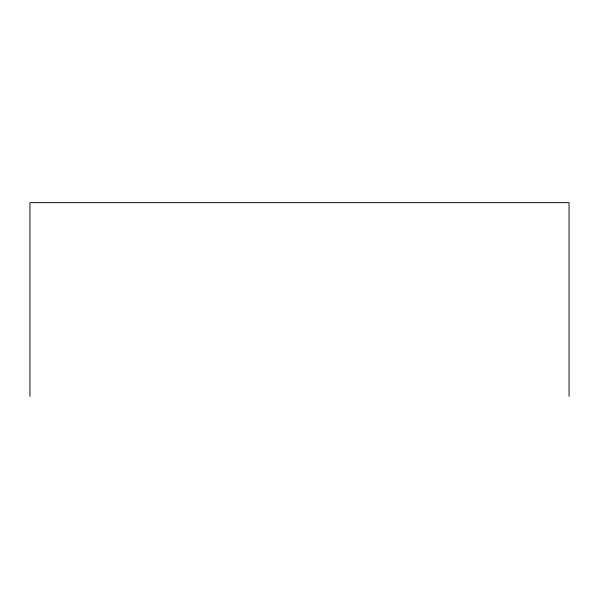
<?xml version="1.0" encoding="UTF-8"?>
<svg xmlns="http://www.w3.org/2000/svg" width="599" height="599" viewBox="0 0 599 599"><rect width="100%" height="100%" fill="white"/><g stroke="black" fill="none" stroke-linecap="round" stroke-linejoin="round"><path stroke-width="0.9" d="M569.05 396.373L569.05 202.627L29.95 202.627L29.95 396.373"/></g></svg>
